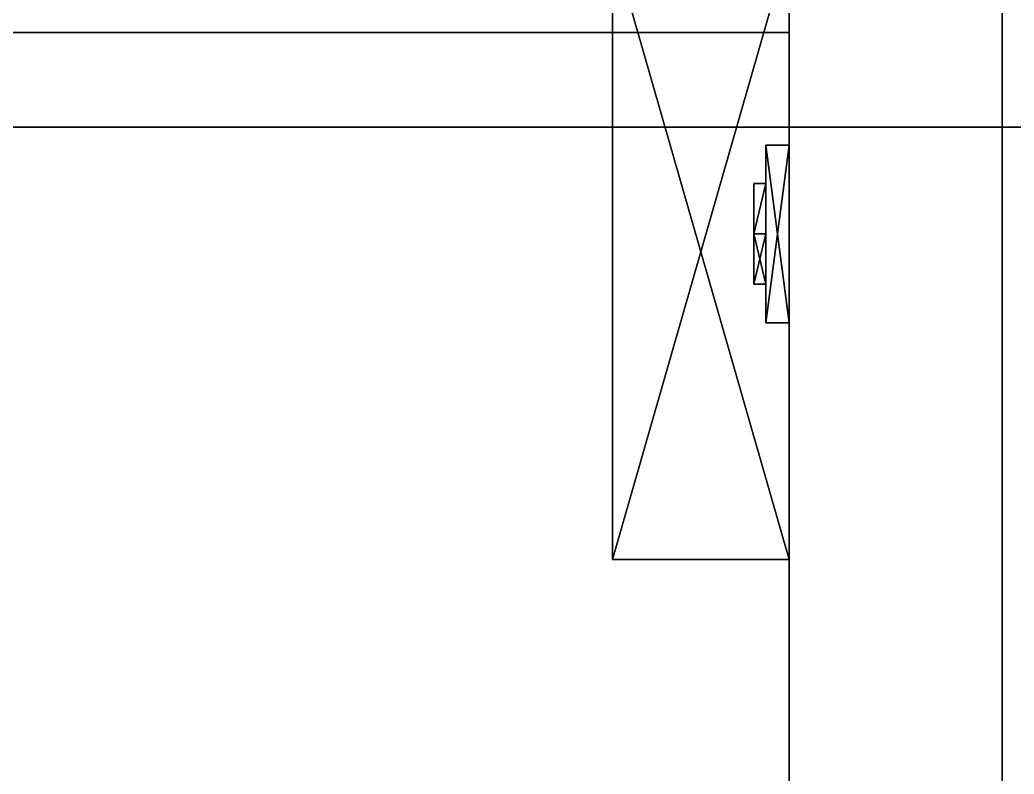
# Model space of a CAD drawing. Extents: x 0 to 6014, y -2453 to 0.
# Drawn here: x 1504 to 1588, y -1572.6 to -1508.9 of the extents above; entities that cross this region are included whole.
import ezdxf

# ---------------------------------------------------------------- set-up
doc = ezdxf.new("R2010")
doc.units = 0
for name, color, linetype in [('LAYER0', 7, 'CONTINUOUS'), ('LAYER1', 7, 'CONTINUOUS'), ('LAYER439', 7, 'CONTINUOUS'), ('LAYER506', 254, 'CONTINUOUS'), ('LAYER508', 7, 'CONTINUOUS'), ('LAYER542', 7, 'CONTINUOUS'), ('LAYER543', 7, 'CONTINUOUS'), ('LAYER558', 253, 'CONTINUOUS'), ('LAYER560', 253, 'CONTINUOUS'), ('LAYER562', 253, 'CONTINUOUS'), ('LAYER564', 253, 'CONTINUOUS'), ('LAYER566', 253, 'CONTINUOUS'), ('LAYER568', 7, 'CONTINUOUS'), ('LAYER569', 7, 'CONTINUOUS'), ('LAYER570', 7, 'CONTINUOUS'), ('LAYER571', 7, 'CONTINUOUS')]:
    doc.layers.add(name, color=color, linetype=linetype)

msp = doc.modelspace()

# ---------------------------------------------------------------- linework, layer by layer
at = {"layer": 'LAYER0'}
for points, invisible_edges in [([(1510, -265), (4585, 0), (2107, -1840), (1510, -265)], 7), ([(1510, -265, 5), (2107, -1840, 5), (1510, 0, 5), (1510, -265, 5)], 3), ([(1510, 0, 5), (2107, -1840, 5), (4585, 0, 5), (1510, 0, 5)], 3), ([(2107, -1840, 5), (0, -10, 5), (0, -1840, 5), (2107, -1840, 5)], 1), ([(0, -10, 5), (2107, -1840, 5), (1065, -265, 5), (0, -10, 5)], 7), ([(0, -1840), (1065, -265), (2107, -1840), (0, -1840)], 3), ([(2107, -1840), (1065, -265), (1510, -265), (2107, -1840)], 5), ([(1065, -265, 5), (2107, -1840, 5), (1510, -265, 5), (1065, -265, 5)], 3)]:
    msp.add_3dface(points, dxfattribs=dict(at, invisible_edges=invisible_edges))
at = {"layer": 'LAYER439', "invisible_edges": 1}
for points in [[(1605, -1690, 155), (1587, -1490, 155), (1605, -1490, 155), (1605, -1690, 155)], [(1587, -1490, 155), (1605, -1690, 155), (1587, -1690, 155), (1587, -1490, 155)], [(1587, -1690, 2293), (1605, -1490, 2293), (1587, -1490, 2293), (1587, -1690, 2293)], [(1605, -1490, 2293), (1587, -1690, 2293), (1605, -1690, 2293), (1605, -1490, 2293)], [(1587, -1490, 155), (1587, -1690, 2293), (1587, -1490, 2293), (1587, -1490, 155)], [(1587, -1690, 2293), (1587, -1490, 155), (1587, -1690, 155), (1587, -1690, 2293)]]:
    msp.add_3dface(points, dxfattribs=at)
at = {"layer": 'LAYER506', "invisible_edges": 1}
for points in [[(97, -1500, 2293), (2247, -1518, 2293), (97, -1518, 2293), (97, -1500, 2293)], [(2247, -1518, 2293), (97, -1500, 2293), (2247, -1500, 2293), (2247, -1518, 2293)], [(2247, -1500, 2363), (97, -1518, 2363), (2247, -1518, 2363), (2247, -1500, 2363)], [(97, -1518, 2363), (2247, -1500, 2363), (97, -1500, 2363), (97, -1518, 2363)], [(97, -1518, 2363), (2247, -1518, 2293), (2247, -1518, 2363), (97, -1518, 2363)], [(2247, -1518, 2293), (97, -1518, 2363), (97, -1518, 2293), (2247, -1518, 2293)]]:
    msp.add_3dface(points, dxfattribs=at)
at = {"layer": 'LAYER508', "invisible_edges": 1}
for points in [[(1569, -1690, 2293), (1569, -1490, 155), (1569, -1690, 155), (1569, -1690, 2293)], [(1569, -1490, 155), (1569, -1690, 2293), (1569, -1490, 2293), (1569, -1490, 155)], [(1587, -1690, 155), (1569, -1490, 155), (1587, -1490, 155), (1587, -1690, 155)], [(1569, -1490, 155), (1587, -1690, 155), (1569, -1690, 155), (1569, -1490, 155)], [(1569, -1690, 2293), (1587, -1490, 2293), (1569, -1490, 2293), (1569, -1690, 2293)], [(1587, -1490, 2293), (1569, -1690, 2293), (1587, -1690, 2293), (1587, -1490, 2293)], [(1587, -1490, 2293), (1587, -1690, 155), (1587, -1490, 155), (1587, -1490, 2293)], [(1587, -1690, 155), (1587, -1490, 2293), (1587, -1690, 2293), (1587, -1690, 155)]]:
    msp.add_3dface(points, dxfattribs=at)
at = {"layer": 'LAYER542', "invisible_edges": 1}
for points in [[(935, -1690, 156), (1569, -1490, 156), (1569, -1690, 156), (935, -1690, 156)], [(1569, -1490, 156), (935, -1690, 156), (935, -1490, 156), (1569, -1490, 156)], [(935, -1490, 174), (1569, -1690, 174), (1569, -1490, 174), (935, -1490, 174)], [(1569, -1690, 174), (935, -1490, 174), (935, -1690, 174), (1569, -1690, 174)], [(1569, -1690, 174), (1569, -1490, 156), (1569, -1490, 174), (1569, -1690, 174)], [(1569, -1490, 156), (1569, -1690, 174), (1569, -1690, 156), (1569, -1490, 156)]]:
    msp.add_3dface(points, dxfattribs=at)
at = {"layer": 'LAYER543', "invisible_edges": 1}
for points in [[(1569, -1690, 2292), (935, -1490, 2292), (935, -1690, 2292), (1569, -1690, 2292)], [(935, -1490, 2292), (1569, -1690, 2292), (1569, -1490, 2292), (935, -1490, 2292)], [(1569, -1490, 2274), (935, -1690, 2274), (935, -1490, 2274), (1569, -1490, 2274)], [(935, -1690, 2274), (1569, -1490, 2274), (1569, -1690, 2274), (935, -1690, 2274)], [(1569, -1690, 2292), (1569, -1490, 2274), (1569, -1490, 2292), (1569, -1690, 2292)], [(1569, -1490, 2274), (1569, -1690, 2292), (1569, -1690, 2274), (1569, -1490, 2274)]]:
    msp.add_3dface(points, dxfattribs=at)
at = {"layer": 'LAYER558'}
for points in [[(1569, -1554.5, 251.2174), (1554.079, -1502.5, 251.2174), (1569, -1502.5, 251.2174), (1569, -1554.5, 251.2174)], [(1554.079, -1554.5, 251.2174), (1554.079, -1502.5, 251.2174), (1569, -1554.5, 251.2174), (1554.079, -1554.5, 251.2174)], [(1569, -1502.5, 264.7826), (1554.079, -1554.5, 264.7826), (1569, -1554.5, 264.7826), (1569, -1502.5, 264.7826)], [(1554.079, -1502.5, 264.7826), (1554.079, -1554.5, 264.7826), (1569, -1502.5, 264.7826), (1554.079, -1502.5, 264.7826)], [(1554.079, -1554.5, 251.2174), (1554.079, -1502.5, 264.7826), (1554.079, -1502.5, 251.2174), (1554.079, -1554.5, 251.2174)], [(1554.079, -1554.5, 264.7826), (1554.079, -1502.5, 264.7826), (1554.079, -1554.5, 251.2174), (1554.079, -1554.5, 264.7826)], [(1569, -1534.5, 284), (1569, -1519.5, 284), (1567.01, -1519.5, 284), (1569, -1534.5, 284)], [(1567.01, -1534.5, 284), (1569, -1534.5, 284), (1567.01, -1519.5, 284), (1567.01, -1534.5, 284)], [(1569, -1519.5, 232), (1569, -1534.5, 232), (1567.01, -1534.5, 232), (1569, -1519.5, 232)], [(1567.01, -1519.5, 232), (1569, -1519.5, 232), (1567.01, -1534.5, 232), (1567.01, -1519.5, 232)], [(1567.01, -1519.5, 284), (1569, -1519.5, 284), (1569, -1519.5, 232), (1567.01, -1519.5, 284)], [(1567.01, -1519.5, 232), (1567.01, -1519.5, 284), (1569, -1519.5, 232), (1567.01, -1519.5, 232)], [(1567.01, -1534.5, 284), (1567.01, -1519.5, 284), (1567.01, -1519.5, 232), (1567.01, -1534.5, 284)], [(1567.01, -1534.5, 232), (1567.01, -1534.5, 284), (1567.01, -1519.5, 232), (1567.01, -1534.5, 232)], [(1567.01, -1522.757, 276.0869), (1566.016, -1527, 271.2909), (1566.016, -1522.757, 276.0869), (1567.01, -1522.757, 276.0869)], [(1567.01, -1527, 271.2909), (1566.016, -1527, 271.2909), (1567.01, -1522.757, 276.0869), (1567.01, -1527, 271.2909)], [(1567.01, -1522.757, 276.0869), (1566.016, -1527, 280.883), (1567.01, -1527, 280.883), (1567.01, -1522.757, 276.0869)], [(1566.016, -1522.757, 276.0869), (1566.016, -1527, 280.883), (1567.01, -1522.757, 276.0869), (1566.016, -1522.757, 276.0869)], [(1566.016, -1522.757, 276.0869), (1566.016, -1531.243, 276.0869), (1566.016, -1527, 280.883), (1566.016, -1522.757, 276.0869)], [(1566.016, -1527, 271.2909), (1566.016, -1531.243, 276.0869), (1566.016, -1522.757, 276.0869), (1566.016, -1527, 271.2909)], [(1567.01, -1522.757, 239.913), (1566.016, -1527, 235.117), (1566.016, -1522.757, 239.913), (1567.01, -1522.757, 239.913)], [(1567.01, -1527, 235.117), (1566.016, -1527, 235.117), (1567.01, -1522.757, 239.913), (1567.01, -1527, 235.117)], [(1567.01, -1522.757, 239.913), (1566.016, -1527, 244.7091), (1567.01, -1527, 244.7091), (1567.01, -1522.757, 239.913)], [(1566.016, -1522.757, 239.913), (1566.016, -1527, 244.7091), (1567.01, -1522.757, 239.913), (1566.016, -1522.757, 239.913)], [(1566.016, -1522.757, 239.913), (1566.016, -1531.243, 239.913), (1566.016, -1527, 244.7091), (1566.016, -1522.757, 239.913)], [(1566.016, -1527, 235.117), (1566.016, -1531.243, 239.913), (1566.016, -1522.757, 239.913), (1566.016, -1527, 235.117)], [(1567.01, -1522.757, 276.0869), (1567.01, -1527, 271.2909), (1567.01, -1527, 280.883), (1567.01, -1522.757, 276.0869)], [(1567.01, -1522.757, 239.913), (1567.01, -1527, 235.117), (1567.01, -1527, 244.7091), (1567.01, -1522.757, 239.913)], [(1567.01, -1527, 271.2909), (1566.016, -1531.243, 276.0869), (1566.016, -1527, 271.2909), (1567.01, -1527, 271.2909)], [(1567.01, -1531.243, 276.0869), (1566.016, -1531.243, 276.0869), (1567.01, -1527, 271.2909), (1567.01, -1531.243, 276.0869)], [(1567.01, -1531.243, 276.0869), (1566.016, -1527, 280.883), (1566.016, -1531.243, 276.0869), (1567.01, -1531.243, 276.0869)], [(1567.01, -1527, 280.883), (1566.016, -1527, 280.883), (1567.01, -1531.243, 276.0869), (1567.01, -1527, 280.883)], [(1567.01, -1527, 235.117), (1566.016, -1531.243, 239.913), (1566.016, -1527, 235.117), (1567.01, -1527, 235.117)], [(1567.01, -1531.243, 239.913), (1566.016, -1531.243, 239.913), (1567.01, -1527, 235.117), (1567.01, -1531.243, 239.913)], [(1567.01, -1531.243, 239.913), (1566.016, -1527, 244.7091), (1566.016, -1531.243, 239.913), (1567.01, -1531.243, 239.913)], [(1567.01, -1527, 244.7091), (1566.016, -1527, 244.7091), (1567.01, -1531.243, 239.913), (1567.01, -1527, 244.7091)], [(1567.01, -1527, 271.2909), (1567.01, -1531.243, 276.0869), (1567.01, -1527, 280.883), (1567.01, -1527, 271.2909)], [(1567.01, -1527, 235.117), (1567.01, -1531.243, 239.913), (1567.01, -1527, 244.7091), (1567.01, -1527, 235.117)], [(1569, -1534.5, 232), (1569, -1534.5, 284), (1567.01, -1534.5, 284), (1569, -1534.5, 232)], [(1567.01, -1534.5, 232), (1569, -1534.5, 232), (1567.01, -1534.5, 284), (1567.01, -1534.5, 232)], [(1569, -1554.5, 264.7826), (1554.079, -1554.5, 251.2174), (1569, -1554.5, 251.2174), (1569, -1554.5, 264.7826)], [(1554.079, -1554.5, 264.7826), (1554.079, -1554.5, 251.2174), (1569, -1554.5, 264.7826), (1554.079, -1554.5, 264.7826)]]:
    msp.add_3dface(points, dxfattribs=at)
at = {"layer": 'LAYER560'}
for points in [[(1569, -1554.5, 734.2174), (1554.079, -1502.5, 734.2174), (1569, -1502.5, 734.2174), (1569, -1554.5, 734.2174)], [(1554.079, -1554.5, 734.2174), (1554.079, -1502.5, 734.2174), (1569, -1554.5, 734.2174), (1554.079, -1554.5, 734.2174)], [(1569, -1502.5, 747.7826), (1554.079, -1554.5, 747.7826), (1569, -1554.5, 747.7826), (1569, -1502.5, 747.7826)], [(1554.079, -1502.5, 747.7826), (1554.079, -1554.5, 747.7826), (1569, -1502.5, 747.7826), (1554.079, -1502.5, 747.7826)], [(1554.079, -1554.5, 734.2174), (1554.079, -1502.5, 747.7826), (1554.079, -1502.5, 734.2174), (1554.079, -1554.5, 734.2174)], [(1554.079, -1554.5, 747.7826), (1554.079, -1502.5, 747.7826), (1554.079, -1554.5, 734.2174), (1554.079, -1554.5, 747.7826)], [(1569, -1534.5, 767), (1569, -1519.5, 767), (1567.01, -1519.5, 767), (1569, -1534.5, 767)], [(1567.01, -1534.5, 767), (1569, -1534.5, 767), (1567.01, -1519.5, 767), (1567.01, -1534.5, 767)], [(1569, -1519.5, 715), (1569, -1534.5, 715), (1567.01, -1534.5, 715), (1569, -1519.5, 715)], [(1567.01, -1519.5, 715), (1569, -1519.5, 715), (1567.01, -1534.5, 715), (1567.01, -1519.5, 715)], [(1567.01, -1519.5, 767), (1569, -1519.5, 767), (1569, -1519.5, 715), (1567.01, -1519.5, 767)], [(1567.01, -1519.5, 715), (1567.01, -1519.5, 767), (1569, -1519.5, 715), (1567.01, -1519.5, 715)], [(1567.01, -1534.5, 767), (1567.01, -1519.5, 767), (1567.01, -1519.5, 715), (1567.01, -1534.5, 767)], [(1567.01, -1534.5, 715), (1567.01, -1534.5, 767), (1567.01, -1519.5, 715), (1567.01, -1534.5, 715)], [(1567.01, -1522.757, 759.087), (1566.016, -1527, 754.291), (1566.016, -1522.757, 759.087), (1567.01, -1522.757, 759.087)], [(1567.01, -1527, 754.291), (1566.016, -1527, 754.291), (1567.01, -1522.757, 759.087), (1567.01, -1527, 754.291)], [(1567.01, -1522.757, 759.087), (1566.016, -1527, 763.883), (1567.01, -1527, 763.883), (1567.01, -1522.757, 759.087)], [(1566.016, -1522.757, 759.087), (1566.016, -1527, 763.883), (1567.01, -1522.757, 759.087), (1566.016, -1522.757, 759.087)], [(1566.016, -1522.757, 759.087), (1566.016, -1531.243, 759.087), (1566.016, -1527, 763.883), (1566.016, -1522.757, 759.087)], [(1566.016, -1527, 754.291), (1566.016, -1531.243, 759.087), (1566.016, -1522.757, 759.087), (1566.016, -1527, 754.291)], [(1567.01, -1522.757, 722.913), (1566.016, -1527, 718.117), (1566.016, -1522.757, 722.913), (1567.01, -1522.757, 722.913)], [(1567.01, -1527, 718.117), (1566.016, -1527, 718.117), (1567.01, -1522.757, 722.913), (1567.01, -1527, 718.117)], [(1567.01, -1522.757, 722.913), (1566.016, -1527, 727.709), (1567.01, -1527, 727.709), (1567.01, -1522.757, 722.913)], [(1566.016, -1522.757, 722.913), (1566.016, -1527, 727.709), (1567.01, -1522.757, 722.913), (1566.016, -1522.757, 722.913)], [(1566.016, -1522.757, 722.913), (1566.016, -1531.243, 722.913), (1566.016, -1527, 727.709), (1566.016, -1522.757, 722.913)], [(1566.016, -1527, 718.117), (1566.016, -1531.243, 722.913), (1566.016, -1522.757, 722.913), (1566.016, -1527, 718.117)], [(1567.01, -1522.757, 759.087), (1567.01, -1527, 754.291), (1567.01, -1527, 763.883), (1567.01, -1522.757, 759.087)], [(1567.01, -1522.757, 722.913), (1567.01, -1527, 718.117), (1567.01, -1527, 727.709), (1567.01, -1522.757, 722.913)], [(1567.01, -1527, 754.291), (1566.016, -1531.243, 759.087), (1566.016, -1527, 754.291), (1567.01, -1527, 754.291)], [(1567.01, -1531.243, 759.087), (1566.016, -1531.243, 759.087), (1567.01, -1527, 754.291), (1567.01, -1531.243, 759.087)], [(1567.01, -1531.243, 759.087), (1566.016, -1527, 763.883), (1566.016, -1531.243, 759.087), (1567.01, -1531.243, 759.087)], [(1567.01, -1527, 763.883), (1566.016, -1527, 763.883), (1567.01, -1531.243, 759.087), (1567.01, -1527, 763.883)], [(1567.01, -1527, 718.117), (1566.016, -1531.243, 722.913), (1566.016, -1527, 718.117), (1567.01, -1527, 718.117)], [(1567.01, -1531.243, 722.913), (1566.016, -1531.243, 722.913), (1567.01, -1527, 718.117), (1567.01, -1531.243, 722.913)], [(1567.01, -1531.243, 722.913), (1566.016, -1527, 727.709), (1566.016, -1531.243, 722.913), (1567.01, -1531.243, 722.913)], [(1567.01, -1527, 727.709), (1566.016, -1527, 727.709), (1567.01, -1531.243, 722.913), (1567.01, -1527, 727.709)], [(1567.01, -1527, 754.291), (1567.01, -1531.243, 759.087), (1567.01, -1527, 763.883), (1567.01, -1527, 754.291)], [(1567.01, -1527, 718.117), (1567.01, -1531.243, 722.913), (1567.01, -1527, 727.709), (1567.01, -1527, 718.117)], [(1569, -1534.5, 715), (1569, -1534.5, 767), (1567.01, -1534.5, 767), (1569, -1534.5, 715)], [(1567.01, -1534.5, 715), (1569, -1534.5, 715), (1567.01, -1534.5, 767), (1567.01, -1534.5, 715)], [(1569, -1554.5, 747.7826), (1554.079, -1554.5, 734.2174), (1569, -1554.5, 734.2174), (1569, -1554.5, 747.7826)], [(1554.079, -1554.5, 747.7826), (1554.079, -1554.5, 734.2174), (1569, -1554.5, 747.7826), (1554.079, -1554.5, 747.7826)]]:
    msp.add_3dface(points, dxfattribs=at)
at = {"layer": 'LAYER562'}
for points in [[(1569, -1554.5, 1217.217), (1554.079, -1502.5, 1217.217), (1569, -1502.5, 1217.217), (1569, -1554.5, 1217.217)], [(1554.079, -1554.5, 1217.217), (1554.079, -1502.5, 1217.217), (1569, -1554.5, 1217.217), (1554.079, -1554.5, 1217.217)], [(1569, -1502.5, 1230.783), (1554.079, -1554.5, 1230.783), (1569, -1554.5, 1230.783), (1569, -1502.5, 1230.783)], [(1554.079, -1502.5, 1230.783), (1554.079, -1554.5, 1230.783), (1569, -1502.5, 1230.783), (1554.079, -1502.5, 1230.783)], [(1554.079, -1554.5, 1217.217), (1554.079, -1502.5, 1230.783), (1554.079, -1502.5, 1217.217), (1554.079, -1554.5, 1217.217)], [(1554.079, -1554.5, 1230.783), (1554.079, -1502.5, 1230.783), (1554.079, -1554.5, 1217.217), (1554.079, -1554.5, 1230.783)], [(1569, -1534.5, 1250), (1569, -1519.5, 1250), (1567.01, -1519.5, 1250), (1569, -1534.5, 1250)], [(1567.01, -1534.5, 1250), (1569, -1534.5, 1250), (1567.01, -1519.5, 1250), (1567.01, -1534.5, 1250)], [(1569, -1519.5, 1198), (1569, -1534.5, 1198), (1567.01, -1534.5, 1198), (1569, -1519.5, 1198)], [(1567.01, -1519.5, 1198), (1569, -1519.5, 1198), (1567.01, -1534.5, 1198), (1567.01, -1519.5, 1198)], [(1567.01, -1519.5, 1250), (1569, -1519.5, 1250), (1569, -1519.5, 1198), (1567.01, -1519.5, 1250)], [(1567.01, -1519.5, 1198), (1567.01, -1519.5, 1250), (1569, -1519.5, 1198), (1567.01, -1519.5, 1198)], [(1567.01, -1534.5, 1250), (1567.01, -1519.5, 1250), (1567.01, -1519.5, 1198), (1567.01, -1534.5, 1250)], [(1567.01, -1534.5, 1198), (1567.01, -1534.5, 1250), (1567.01, -1519.5, 1198), (1567.01, -1534.5, 1198)], [(1567.01, -1522.757, 1242.087), (1566.016, -1527, 1237.291), (1566.016, -1522.757, 1242.087), (1567.01, -1522.757, 1242.087)], [(1567.01, -1527, 1237.291), (1566.016, -1527, 1237.291), (1567.01, -1522.757, 1242.087), (1567.01, -1527, 1237.291)], [(1567.01, -1522.757, 1242.087), (1566.016, -1527, 1246.883), (1567.01, -1527, 1246.883), (1567.01, -1522.757, 1242.087)], [(1566.016, -1522.757, 1242.087), (1566.016, -1527, 1246.883), (1567.01, -1522.757, 1242.087), (1566.016, -1522.757, 1242.087)], [(1566.016, -1522.757, 1242.087), (1566.016, -1531.243, 1242.087), (1566.016, -1527, 1246.883), (1566.016, -1522.757, 1242.087)], [(1566.016, -1527, 1237.291), (1566.016, -1531.243, 1242.087), (1566.016, -1522.757, 1242.087), (1566.016, -1527, 1237.291)], [(1567.01, -1522.757, 1205.913), (1566.016, -1527, 1201.117), (1566.016, -1522.757, 1205.913), (1567.01, -1522.757, 1205.913)], [(1567.01, -1527, 1201.117), (1566.016, -1527, 1201.117), (1567.01, -1522.757, 1205.913), (1567.01, -1527, 1201.117)], [(1567.01, -1522.757, 1205.913), (1566.016, -1527, 1210.709), (1567.01, -1527, 1210.709), (1567.01, -1522.757, 1205.913)], [(1566.016, -1522.757, 1205.913), (1566.016, -1527, 1210.709), (1567.01, -1522.757, 1205.913), (1566.016, -1522.757, 1205.913)], [(1566.016, -1522.757, 1205.913), (1566.016, -1531.243, 1205.913), (1566.016, -1527, 1210.709), (1566.016, -1522.757, 1205.913)], [(1566.016, -1527, 1201.117), (1566.016, -1531.243, 1205.913), (1566.016, -1522.757, 1205.913), (1566.016, -1527, 1201.117)], [(1567.01, -1522.757, 1242.087), (1567.01, -1527, 1237.291), (1567.01, -1527, 1246.883), (1567.01, -1522.757, 1242.087)], [(1567.01, -1522.757, 1205.913), (1567.01, -1527, 1201.117), (1567.01, -1527, 1210.709), (1567.01, -1522.757, 1205.913)], [(1567.01, -1527, 1237.291), (1566.016, -1531.243, 1242.087), (1566.016, -1527, 1237.291), (1567.01, -1527, 1237.291)], [(1567.01, -1531.243, 1242.087), (1566.016, -1531.243, 1242.087), (1567.01, -1527, 1237.291), (1567.01, -1531.243, 1242.087)], [(1567.01, -1531.243, 1242.087), (1566.016, -1527, 1246.883), (1566.016, -1531.243, 1242.087), (1567.01, -1531.243, 1242.087)], [(1567.01, -1527, 1246.883), (1566.016, -1527, 1246.883), (1567.01, -1531.243, 1242.087), (1567.01, -1527, 1246.883)], [(1567.01, -1527, 1201.117), (1566.016, -1531.243, 1205.913), (1566.016, -1527, 1201.117), (1567.01, -1527, 1201.117)], [(1567.01, -1531.243, 1205.913), (1566.016, -1531.243, 1205.913), (1567.01, -1527, 1201.117), (1567.01, -1531.243, 1205.913)], [(1567.01, -1531.243, 1205.913), (1566.016, -1527, 1210.709), (1566.016, -1531.243, 1205.913), (1567.01, -1531.243, 1205.913)], [(1567.01, -1527, 1210.709), (1566.016, -1527, 1210.709), (1567.01, -1531.243, 1205.913), (1567.01, -1527, 1210.709)], [(1567.01, -1527, 1237.291), (1567.01, -1531.243, 1242.087), (1567.01, -1527, 1246.883), (1567.01, -1527, 1237.291)], [(1567.01, -1527, 1201.117), (1567.01, -1531.243, 1205.913), (1567.01, -1527, 1210.709), (1567.01, -1527, 1201.117)], [(1569, -1534.5, 1198), (1569, -1534.5, 1250), (1567.01, -1534.5, 1250), (1569, -1534.5, 1198)], [(1567.01, -1534.5, 1198), (1569, -1534.5, 1198), (1567.01, -1534.5, 1250), (1567.01, -1534.5, 1198)], [(1569, -1554.5, 1230.783), (1554.079, -1554.5, 1217.217), (1569, -1554.5, 1217.217), (1569, -1554.5, 1230.783)], [(1554.079, -1554.5, 1230.783), (1554.079, -1554.5, 1217.217), (1569, -1554.5, 1230.783), (1554.079, -1554.5, 1230.783)]]:
    msp.add_3dface(points, dxfattribs=at)
at = {"layer": 'LAYER564'}
for points in [[(1569, -1554.5, 1700.217), (1554.079, -1502.5, 1700.217), (1569, -1502.5, 1700.217), (1569, -1554.5, 1700.217)], [(1554.079, -1554.5, 1700.217), (1554.079, -1502.5, 1700.217), (1569, -1554.5, 1700.217), (1554.079, -1554.5, 1700.217)], [(1569, -1502.5, 1713.783), (1554.079, -1554.5, 1713.783), (1569, -1554.5, 1713.783), (1569, -1502.5, 1713.783)], [(1554.079, -1502.5, 1713.783), (1554.079, -1554.5, 1713.783), (1569, -1502.5, 1713.783), (1554.079, -1502.5, 1713.783)], [(1554.079, -1554.5, 1700.217), (1554.079, -1502.5, 1713.783), (1554.079, -1502.5, 1700.217), (1554.079, -1554.5, 1700.217)], [(1554.079, -1554.5, 1713.783), (1554.079, -1502.5, 1713.783), (1554.079, -1554.5, 1700.217), (1554.079, -1554.5, 1713.783)], [(1569, -1534.5, 1733), (1569, -1519.5, 1733), (1567.01, -1519.5, 1733), (1569, -1534.5, 1733)], [(1567.01, -1534.5, 1733), (1569, -1534.5, 1733), (1567.01, -1519.5, 1733), (1567.01, -1534.5, 1733)], [(1569, -1519.5, 1681), (1569, -1534.5, 1681), (1567.01, -1534.5, 1681), (1569, -1519.5, 1681)], [(1567.01, -1519.5, 1681), (1569, -1519.5, 1681), (1567.01, -1534.5, 1681), (1567.01, -1519.5, 1681)], [(1567.01, -1519.5, 1733), (1569, -1519.5, 1733), (1569, -1519.5, 1681), (1567.01, -1519.5, 1733)], [(1567.01, -1519.5, 1681), (1567.01, -1519.5, 1733), (1569, -1519.5, 1681), (1567.01, -1519.5, 1681)], [(1567.01, -1534.5, 1733), (1567.01, -1519.5, 1733), (1567.01, -1519.5, 1681), (1567.01, -1534.5, 1733)], [(1567.01, -1534.5, 1681), (1567.01, -1534.5, 1733), (1567.01, -1519.5, 1681), (1567.01, -1534.5, 1681)], [(1567.01, -1522.757, 1725.087), (1566.016, -1527, 1720.291), (1566.016, -1522.757, 1725.087), (1567.01, -1522.757, 1725.087)], [(1567.01, -1527, 1720.291), (1566.016, -1527, 1720.291), (1567.01, -1522.757, 1725.087), (1567.01, -1527, 1720.291)], [(1567.01, -1522.757, 1725.087), (1566.016, -1527, 1729.883), (1567.01, -1527, 1729.883), (1567.01, -1522.757, 1725.087)], [(1566.016, -1522.757, 1725.087), (1566.016, -1527, 1729.883), (1567.01, -1522.757, 1725.087), (1566.016, -1522.757, 1725.087)], [(1566.016, -1522.757, 1725.087), (1566.016, -1531.243, 1725.087), (1566.016, -1527, 1729.883), (1566.016, -1522.757, 1725.087)], [(1566.016, -1527, 1720.291), (1566.016, -1531.243, 1725.087), (1566.016, -1522.757, 1725.087), (1566.016, -1527, 1720.291)], [(1567.01, -1522.757, 1688.913), (1566.016, -1527, 1684.117), (1566.016, -1522.757, 1688.913), (1567.01, -1522.757, 1688.913)], [(1567.01, -1527, 1684.117), (1566.016, -1527, 1684.117), (1567.01, -1522.757, 1688.913), (1567.01, -1527, 1684.117)], [(1567.01, -1522.757, 1688.913), (1566.016, -1527, 1693.709), (1567.01, -1527, 1693.709), (1567.01, -1522.757, 1688.913)], [(1566.016, -1522.757, 1688.913), (1566.016, -1527, 1693.709), (1567.01, -1522.757, 1688.913), (1566.016, -1522.757, 1688.913)], [(1566.016, -1522.757, 1688.913), (1566.016, -1531.243, 1688.913), (1566.016, -1527, 1693.709), (1566.016, -1522.757, 1688.913)], [(1566.016, -1527, 1684.117), (1566.016, -1531.243, 1688.913), (1566.016, -1522.757, 1688.913), (1566.016, -1527, 1684.117)], [(1567.01, -1522.757, 1725.087), (1567.01, -1527, 1720.291), (1567.01, -1527, 1729.883), (1567.01, -1522.757, 1725.087)], [(1567.01, -1522.757, 1688.913), (1567.01, -1527, 1684.117), (1567.01, -1527, 1693.709), (1567.01, -1522.757, 1688.913)], [(1567.01, -1527, 1720.291), (1566.016, -1531.243, 1725.087), (1566.016, -1527, 1720.291), (1567.01, -1527, 1720.291)], [(1567.01, -1531.243, 1725.087), (1566.016, -1531.243, 1725.087), (1567.01, -1527, 1720.291), (1567.01, -1531.243, 1725.087)], [(1567.01, -1531.243, 1725.087), (1566.016, -1527, 1729.883), (1566.016, -1531.243, 1725.087), (1567.01, -1531.243, 1725.087)], [(1567.01, -1527, 1729.883), (1566.016, -1527, 1729.883), (1567.01, -1531.243, 1725.087), (1567.01, -1527, 1729.883)], [(1567.01, -1527, 1684.117), (1566.016, -1531.243, 1688.913), (1566.016, -1527, 1684.117), (1567.01, -1527, 1684.117)], [(1567.01, -1531.243, 1688.913), (1566.016, -1531.243, 1688.913), (1567.01, -1527, 1684.117), (1567.01, -1531.243, 1688.913)], [(1567.01, -1531.243, 1688.913), (1566.016, -1527, 1693.709), (1566.016, -1531.243, 1688.913), (1567.01, -1531.243, 1688.913)], [(1567.01, -1527, 1693.709), (1566.016, -1527, 1693.709), (1567.01, -1531.243, 1688.913), (1567.01, -1527, 1693.709)], [(1567.01, -1527, 1720.291), (1567.01, -1531.243, 1725.087), (1567.01, -1527, 1729.883), (1567.01, -1527, 1720.291)], [(1567.01, -1527, 1684.117), (1567.01, -1531.243, 1688.913), (1567.01, -1527, 1693.709), (1567.01, -1527, 1684.117)], [(1569, -1534.5, 1681), (1569, -1534.5, 1733), (1567.01, -1534.5, 1733), (1569, -1534.5, 1681)], [(1567.01, -1534.5, 1681), (1569, -1534.5, 1681), (1567.01, -1534.5, 1733), (1567.01, -1534.5, 1681)], [(1569, -1554.5, 1713.783), (1554.079, -1554.5, 1700.217), (1569, -1554.5, 1700.217), (1569, -1554.5, 1713.783)], [(1554.079, -1554.5, 1713.783), (1554.079, -1554.5, 1700.217), (1569, -1554.5, 1713.783), (1554.079, -1554.5, 1713.783)]]:
    msp.add_3dface(points, dxfattribs=at)
at = {"layer": 'LAYER566'}
for points in [[(1569, -1554.5, 2183.217), (1554.079, -1502.5, 2183.217), (1569, -1502.5, 2183.217), (1569, -1554.5, 2183.217)], [(1554.079, -1554.5, 2183.217), (1554.079, -1502.5, 2183.217), (1569, -1554.5, 2183.217), (1554.079, -1554.5, 2183.217)], [(1569, -1502.5, 2196.783), (1554.079, -1554.5, 2196.783), (1569, -1554.5, 2196.783), (1569, -1502.5, 2196.783)], [(1554.079, -1502.5, 2196.783), (1554.079, -1554.5, 2196.783), (1569, -1502.5, 2196.783), (1554.079, -1502.5, 2196.783)], [(1554.079, -1554.5, 2183.217), (1554.079, -1502.5, 2196.783), (1554.079, -1502.5, 2183.217), (1554.079, -1554.5, 2183.217)], [(1554.079, -1554.5, 2196.783), (1554.079, -1502.5, 2196.783), (1554.079, -1554.5, 2183.217), (1554.079, -1554.5, 2196.783)], [(1569, -1534.5, 2216), (1569, -1519.5, 2216), (1567.01, -1519.5, 2216), (1569, -1534.5, 2216)], [(1567.01, -1534.5, 2216), (1569, -1534.5, 2216), (1567.01, -1519.5, 2216), (1567.01, -1534.5, 2216)], [(1569, -1519.5, 2164), (1569, -1534.5, 2164), (1567.01, -1534.5, 2164), (1569, -1519.5, 2164)], [(1567.01, -1519.5, 2164), (1569, -1519.5, 2164), (1567.01, -1534.5, 2164), (1567.01, -1519.5, 2164)], [(1567.01, -1519.5, 2216), (1569, -1519.5, 2216), (1569, -1519.5, 2164), (1567.01, -1519.5, 2216)], [(1567.01, -1519.5, 2164), (1567.01, -1519.5, 2216), (1569, -1519.5, 2164), (1567.01, -1519.5, 2164)], [(1567.01, -1534.5, 2216), (1567.01, -1519.5, 2216), (1567.01, -1519.5, 2164), (1567.01, -1534.5, 2216)], [(1567.01, -1534.5, 2164), (1567.01, -1534.5, 2216), (1567.01, -1519.5, 2164), (1567.01, -1534.5, 2164)], [(1567.01, -1522.757, 2208.087), (1566.016, -1527, 2203.291), (1566.016, -1522.757, 2208.087), (1567.01, -1522.757, 2208.087)], [(1567.01, -1527, 2203.291), (1566.016, -1527, 2203.291), (1567.01, -1522.757, 2208.087), (1567.01, -1527, 2203.291)], [(1567.01, -1522.757, 2208.087), (1566.016, -1527, 2212.883), (1567.01, -1527, 2212.883), (1567.01, -1522.757, 2208.087)], [(1566.016, -1522.757, 2208.087), (1566.016, -1527, 2212.883), (1567.01, -1522.757, 2208.087), (1566.016, -1522.757, 2208.087)], [(1566.016, -1522.757, 2208.087), (1566.016, -1531.243, 2208.087), (1566.016, -1527, 2212.883), (1566.016, -1522.757, 2208.087)], [(1566.016, -1527, 2203.291), (1566.016, -1531.243, 2208.087), (1566.016, -1522.757, 2208.087), (1566.016, -1527, 2203.291)], [(1567.01, -1522.757, 2171.913), (1566.016, -1527, 2167.117), (1566.016, -1522.757, 2171.913), (1567.01, -1522.757, 2171.913)], [(1567.01, -1527, 2167.117), (1566.016, -1527, 2167.117), (1567.01, -1522.757, 2171.913), (1567.01, -1527, 2167.117)], [(1567.01, -1522.757, 2171.913), (1566.016, -1527, 2176.709), (1567.01, -1527, 2176.709), (1567.01, -1522.757, 2171.913)], [(1566.016, -1522.757, 2171.913), (1566.016, -1527, 2176.709), (1567.01, -1522.757, 2171.913), (1566.016, -1522.757, 2171.913)], [(1566.016, -1522.757, 2171.913), (1566.016, -1531.243, 2171.913), (1566.016, -1527, 2176.709), (1566.016, -1522.757, 2171.913)], [(1566.016, -1527, 2167.117), (1566.016, -1531.243, 2171.913), (1566.016, -1522.757, 2171.913), (1566.016, -1527, 2167.117)], [(1567.01, -1522.757, 2208.087), (1567.01, -1527, 2203.291), (1567.01, -1527, 2212.883), (1567.01, -1522.757, 2208.087)], [(1567.01, -1522.757, 2171.913), (1567.01, -1527, 2167.117), (1567.01, -1527, 2176.709), (1567.01, -1522.757, 2171.913)], [(1567.01, -1527, 2203.291), (1566.016, -1531.243, 2208.087), (1566.016, -1527, 2203.291), (1567.01, -1527, 2203.291)], [(1567.01, -1531.243, 2208.087), (1566.016, -1531.243, 2208.087), (1567.01, -1527, 2203.291), (1567.01, -1531.243, 2208.087)], [(1567.01, -1531.243, 2208.087), (1566.016, -1527, 2212.883), (1566.016, -1531.243, 2208.087), (1567.01, -1531.243, 2208.087)], [(1567.01, -1527, 2212.883), (1566.016, -1527, 2212.883), (1567.01, -1531.243, 2208.087), (1567.01, -1527, 2212.883)], [(1567.01, -1527, 2167.117), (1566.016, -1531.243, 2171.913), (1566.016, -1527, 2167.117), (1567.01, -1527, 2167.117)], [(1567.01, -1531.243, 2171.913), (1566.016, -1531.243, 2171.913), (1567.01, -1527, 2167.117), (1567.01, -1531.243, 2171.913)], [(1567.01, -1531.243, 2171.913), (1566.016, -1527, 2176.709), (1566.016, -1531.243, 2171.913), (1567.01, -1531.243, 2171.913)], [(1567.01, -1527, 2176.709), (1566.016, -1527, 2176.709), (1567.01, -1531.243, 2171.913), (1567.01, -1527, 2176.709)], [(1567.01, -1527, 2203.291), (1567.01, -1531.243, 2208.087), (1567.01, -1527, 2212.883), (1567.01, -1527, 2203.291)], [(1567.01, -1527, 2167.117), (1567.01, -1531.243, 2171.913), (1567.01, -1527, 2176.709), (1567.01, -1527, 2167.117)], [(1569, -1534.5, 2164), (1569, -1534.5, 2216), (1567.01, -1534.5, 2216), (1569, -1534.5, 2164)], [(1567.01, -1534.5, 2164), (1569, -1534.5, 2164), (1567.01, -1534.5, 2216), (1567.01, -1534.5, 2164)], [(1569, -1554.5, 2196.783), (1554.079, -1554.5, 2183.217), (1569, -1554.5, 2183.217), (1569, -1554.5, 2196.783)], [(1554.079, -1554.5, 2196.783), (1554.079, -1554.5, 2183.217), (1569, -1554.5, 2196.783), (1554.079, -1554.5, 2196.783)]]:
    msp.add_3dface(points, dxfattribs=at)
at = {"layer": 'LAYER568', "invisible_edges": 1}
for points in [[(1569, -1690, 597), (935, -1510, 597), (935, -1690, 597), (1569, -1690, 597)], [(935, -1510, 597), (1569, -1690, 597), (1569, -1510, 597), (935, -1510, 597)], [(1569, -1510, 579), (935, -1510, 597), (1569, -1510, 597), (1569, -1510, 579)], [(935, -1510, 597), (1569, -1510, 579), (935, -1510, 579), (935, -1510, 597)], [(1569, -1510, 579), (935, -1690, 579), (935, -1510, 579), (1569, -1510, 579)], [(935, -1690, 579), (1569, -1510, 579), (1569, -1690, 579), (935, -1690, 579)], [(1569, -1690, 597), (1569, -1510, 579), (1569, -1510, 597), (1569, -1690, 597)], [(1569, -1510, 579), (1569, -1690, 597), (1569, -1690, 579), (1569, -1510, 579)]]:
    msp.add_3dface(points, dxfattribs=at)
at = {"layer": 'LAYER569', "invisible_edges": 1}
for points in [[(1569, -1690, 1444.5), (935, -1510, 1444.5), (935, -1690, 1444.5), (1569, -1690, 1444.5)], [(935, -1510, 1444.5), (1569, -1690, 1444.5), (1569, -1510, 1444.5), (935, -1510, 1444.5)], [(1569, -1510, 1426.5), (935, -1510, 1444.5), (1569, -1510, 1444.5), (1569, -1510, 1426.5)], [(935, -1510, 1444.5), (1569, -1510, 1426.5), (935, -1510, 1426.5), (935, -1510, 1444.5)], [(1569, -1510, 1426.5), (935, -1690, 1426.5), (935, -1510, 1426.5), (1569, -1510, 1426.5)], [(935, -1690, 1426.5), (1569, -1510, 1426.5), (1569, -1690, 1426.5), (935, -1690, 1426.5)], [(1569, -1690, 1444.5), (1569, -1510, 1426.5), (1569, -1510, 1444.5), (1569, -1690, 1444.5)], [(1569, -1510, 1426.5), (1569, -1690, 1444.5), (1569, -1690, 1426.5), (1569, -1510, 1426.5)]]:
    msp.add_3dface(points, dxfattribs=at)
at = {"layer": 'LAYER570', "invisible_edges": 1}
for points in [[(1569, -1690, 1020.75), (935, -1510, 1020.75), (935, -1690, 1020.75), (1569, -1690, 1020.75)], [(935, -1510, 1020.75), (1569, -1690, 1020.75), (1569, -1510, 1020.75), (935, -1510, 1020.75)], [(1569, -1510, 1002.75), (935, -1510, 1020.75), (1569, -1510, 1020.75), (1569, -1510, 1002.75)], [(935, -1510, 1020.75), (1569, -1510, 1002.75), (935, -1510, 1002.75), (935, -1510, 1020.75)], [(1569, -1510, 1002.75), (935, -1690, 1002.75), (935, -1510, 1002.75), (1569, -1510, 1002.75)], [(935, -1690, 1002.75), (1569, -1510, 1002.75), (1569, -1690, 1002.75), (935, -1690, 1002.75)], [(1569, -1690, 1020.75), (1569, -1510, 1002.75), (1569, -1510, 1020.75), (1569, -1690, 1020.75)], [(1569, -1510, 1002.75), (1569, -1690, 1020.75), (1569, -1690, 1002.75), (1569, -1510, 1002.75)]]:
    msp.add_3dface(points, dxfattribs=at)
at = {"layer": 'LAYER571', "invisible_edges": 1}
for points in [[(1569, -1690, 1868.25), (935, -1510, 1868.25), (935, -1690, 1868.25), (1569, -1690, 1868.25)], [(935, -1510, 1868.25), (1569, -1690, 1868.25), (1569, -1510, 1868.25), (935, -1510, 1868.25)], [(1569, -1510, 1850.25), (935, -1510, 1868.25), (1569, -1510, 1868.25), (1569, -1510, 1850.25)], [(935, -1510, 1868.25), (1569, -1510, 1850.25), (935, -1510, 1850.25), (935, -1510, 1868.25)], [(1569, -1510, 1850.25), (935, -1690, 1850.25), (935, -1510, 1850.25), (1569, -1510, 1850.25)], [(935, -1690, 1850.25), (1569, -1510, 1850.25), (1569, -1690, 1850.25), (935, -1690, 1850.25)], [(1569, -1690, 1868.25), (1569, -1510, 1850.25), (1569, -1510, 1868.25), (1569, -1690, 1868.25)], [(1569, -1510, 1850.25), (1569, -1690, 1868.25), (1569, -1690, 1850.25), (1569, -1510, 1850.25)]]:
    msp.add_3dface(points, dxfattribs=at)

# ---------------------------------------------------------------- meshes
at = {"layer": 'LAYER1'}
mesh = msp.add_polymesh((11, 2), dxfattribs=at)
for k, corner in enumerate([(2257, -1690, 2334), (2257, -2453, 2334), (150, -1690, 2334), (2257, -1690, 2334), (150, -160, 2334), (150, -1690, 2334), (915, -160, 2334), (150, -160, 2334), (915, -415, 2334), (915, -160, 2334), (1660, -415, 2334), (915, -415, 2334), (1660, -150, 2334), (1660, -415, 2334), (4435, -150, 2334), (1660, -150, 2334), (4435, -790, 2334), (4435, -150, 2334), (6013.688, -790, 2334), (4435, -790, 2334), (6013.688, -640, 2334), (4585, -640, 2334)]):
    mesh.set_mesh_vertex(divmod(k, 2), corner)

doc.saveas('drawing.dxf')
